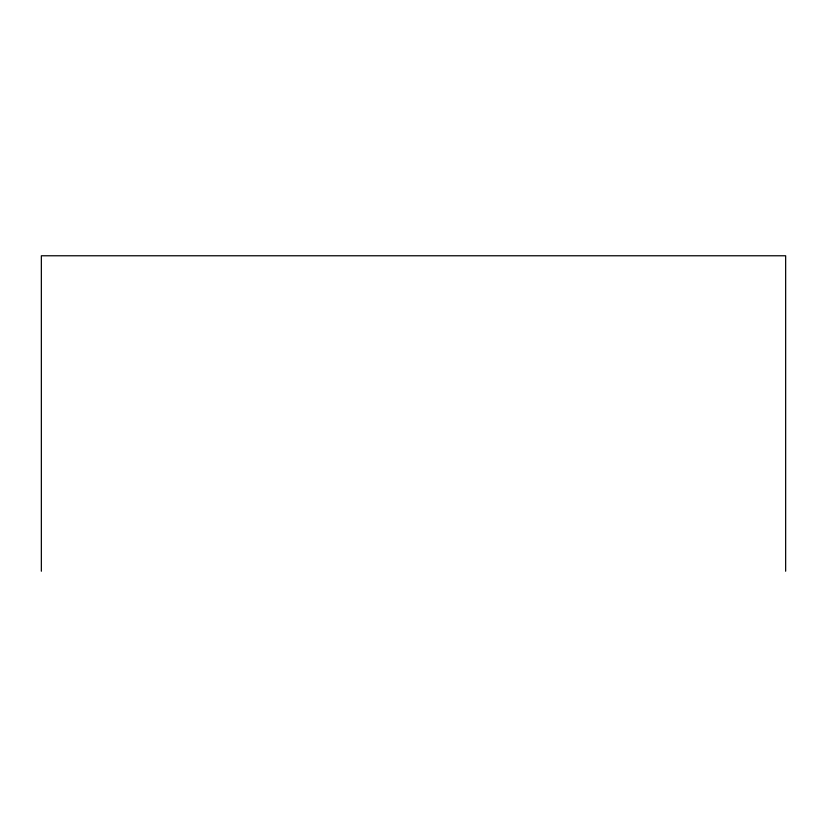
<?xml version="1.0" encoding="UTF-8"?>
<svg xmlns="http://www.w3.org/2000/svg" width="827" height="827" viewBox="0 0 827 827"><rect width="100%" height="100%" fill="white"/><g stroke="black" fill="none" stroke-linecap="round" stroke-linejoin="round"><path stroke-width="1.24" d="M785.65 571.23L785.65 255.77L41.35 255.77L41.35 571.23"/></g></svg>
